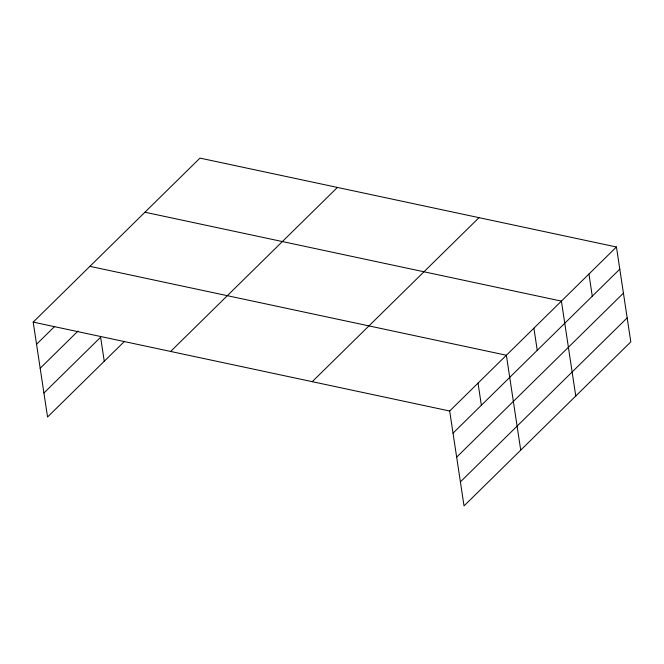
<?xml version="1.0" encoding="UTF-8"?>
<svg xmlns="http://www.w3.org/2000/svg" width="664" height="664" viewBox="0 0 664 664"><rect width="100%" height="100%" fill="white"/><g stroke="black" fill="none" stroke-linecap="round" stroke-linejoin="round"><path stroke-width="1" d="M124.533 341.304L47.551 417.009L33.2 322.115L199.972 158.098L616.449 246.991L630.8 341.885L464.028 505.902L449.677 411.008L616.449 246.991M36.553 344.259L54.722 326.389M40.18 368.271L77.978 331.095M43.924 393.005L100.621 337.237L104.256 361.241M170.64 351.447L337.412 187.431M312.238 381.675L479.01 217.659M453.022 433.152L619.794 269.136M456.658 457.164L623.43 293.148M460.393 481.89L627.173 317.882M144.943 212.223L561.412 301.116L575.763 396.01M89.906 266.347L506.375 355.24L520.725 450.134M33.2 322.115L449.677 411.008M588.935 274.058L592.28 296.202M533.897 328.182L537.242 350.326M478.022 383.128L481.375 405.272"/></g></svg>
